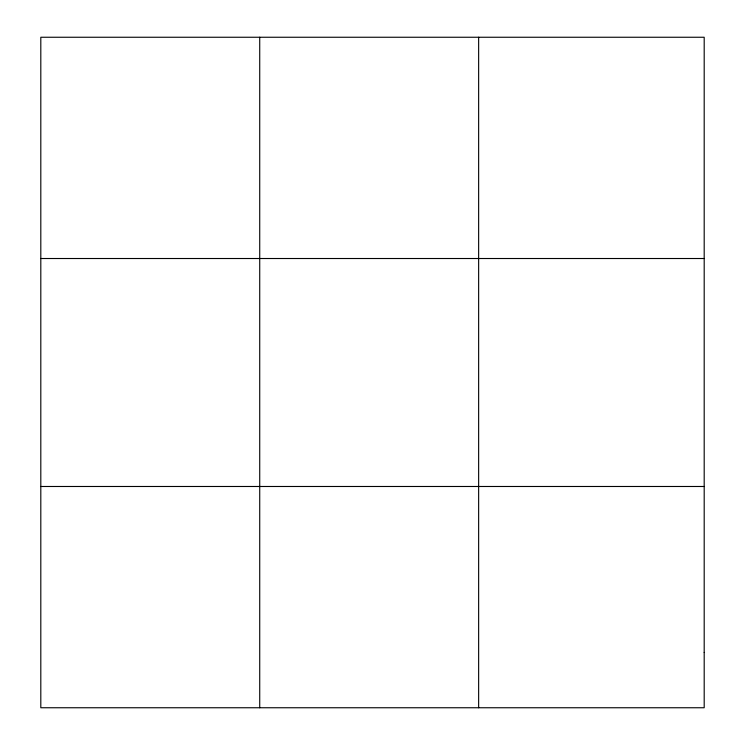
<?xml version="1.0" encoding="UTF-8"?>
<svg xmlns="http://www.w3.org/2000/svg" width="745" height="745" viewBox="0 0 745 745"><rect width="100%" height="100%" fill="white"/><g stroke="black" fill="none" stroke-linecap="round" stroke-linejoin="round"><path stroke-width="1.12" d="M259.726 707.75L259.726 37.25M478.644 707.75L478.644 37.25M40.807 258.515L704.193 258.515M40.807 486.485L704.193 486.485M704.193 652.434L704.193 707.75L40.807 707.75L40.807 37.25L704.193 37.25L704.193 652.434"/></g></svg>
